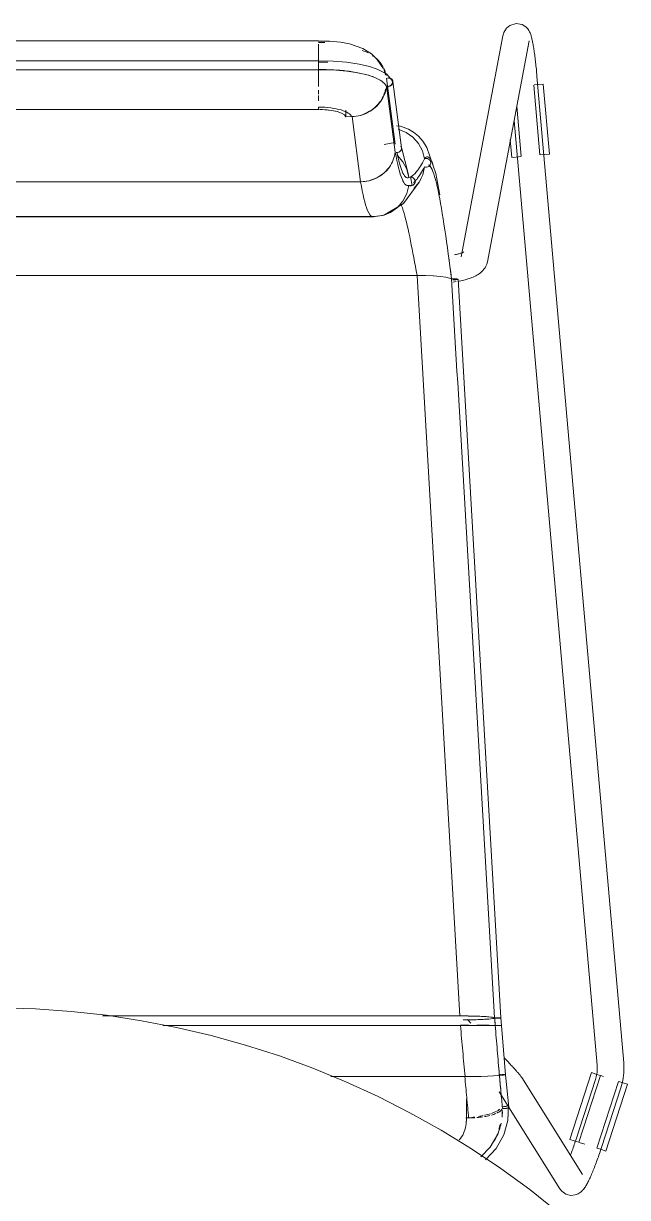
# Model space of a CAD drawing. Header units: millimetres. Extents: x 155927 to 326028, y -36033 to 97293.
# Drawn here: x 159983 to 160254, y 31551 to 32078 of the extents above; entities that cross this region are included whole.
import ezdxf

# ---------------------------------------------------------------- set-up
doc = ezdxf.new("R2010")
doc.units = ezdxf.units.MM
doc.header["$MEASUREMENT"] = 0
doc.layers.add('I-FURN', color=8, linetype='CONTINUOUS', lineweight=9)

msp = doc.modelspace()

# ---------------------------------------------------------------- linework, layer by layer
at = {"layer": 'I-FURN'}
for p, q in [((160201.27, 32077.42), (160199.69, 32076.1)), ((160201.27, 32077.42), (160204.02, 32078.25)), ((160204.02, 32078.25), (160206.78, 32077.77)), ((160206.78, 32077.77), (160208.44, 32076.73)), ((160208.44, 32076.73), (160209.29, 32075.82)), ((160198.13, 32072.66), (160179.32, 31973.37)), ((160198.22, 32073.08), (160198.13, 32072.66)), ((160198.36, 32073.59), (160198.22, 32073.08)), ((160198.57, 32074.21), (160198.36, 32073.59)), ((160198.95, 32075.02), (160198.57, 32074.21)), ((160199.69, 32076.1), (160198.95, 32075.02)), ((160209.29, 32075.82), (160209.77, 32075.12)), ((160209.77, 32075.12), (160210.07, 32074.56)), ((160210.07, 32074.56), (160210.29, 32074.08)), ((160210.29, 32074.08), (160210.46, 32073.65)), ((160210.46, 32073.65), (160210.6, 32073.25)), ((160210.6, 32073.25), (160210.72, 32072.85)), ((160210.72, 32072.85), (160210.84, 32072.46)), ((160210.84, 32072.46), (160210.95, 32072.06)), ((160210.95, 32072.06), (160211.05, 32071.64)), ((160211.05, 32071.64), (160211.15, 32071.22)), ((160211.15, 32071.22), (160211.25, 32070.77)), ((160115.23, 32070.48), (159820.37, 32070.48)), ((160115.23, 32070.3), (160115.23, 32070.47)), ((160115.23, 32070.47), (160120.26, 32070.36)), ((160115.23, 32070.46), (160115.23, 32070.17)), ((160115.23, 32068.98), (160115.23, 32067.23)), ((160115.23, 32066.95), (160115.23, 32064.38)), ((160120.26, 32070.36), (160125.08, 32069.86)), ((160125.08, 32069.86), (160129.11, 32069.07)), ((160129.11, 32069.07), (160135.16, 32066.94)), ((160135.16, 32066.94), (160139.04, 32064.55)), ((160191.11, 31971.14), (160209.92, 32070.43)), ((160211.25, 32070.77), (160211.35, 32070.31)), ((160211.35, 32070.31), (160211.44, 32069.84)), ((160211.44, 32069.84), (160211.54, 32069.34)), ((160211.54, 32069.34), (160211.63, 32068.83)), ((160211.63, 32068.83), (160211.72, 32068.29)), ((160211.72, 32068.29), (160211.82, 32067.74)), ((160211.82, 32067.74), (160211.91, 32067.17)), ((160211.91, 32067.17), (160212, 32066.59)), ((160212, 32066.59), (160212.09, 32065.98)), ((160212.09, 32065.98), (160212.18, 32065.37)), ((160115.23, 32061.44), (159820.37, 32061.44)), ((160115.23, 32061.19), (160115.23, 32064.22)), ((160115.23, 32064.21), (160115.23, 32061.19)), ((160115.23, 32061.44), (160115.23, 32057.48)), ((160115.23, 32061.44), (160121.77, 32061.34)), ((160115.23, 32061.37), (160115.23, 32061.44)), ((160115.23, 32061.17), (160115.23, 32061.37)), ((160115.23, 32060.87), (160115.23, 32061.17)), ((160115.23, 32060.48), (160115.23, 32060.87)), ((160121.77, 32061.34), (160127.89, 32060.86)), ((160127.89, 32060.86), (160133.51, 32060.01)), ((160139.04, 32064.55), (160141.52, 32062.25)), ((160141.52, 32062.25), (160144.2, 32058.36)), ((160212.18, 32065.37), (160212.27, 32064.73)), ((160212.27, 32064.73), (160212.36, 32064.08)), ((160212.36, 32064.08), (160212.45, 32063.42)), ((160212.45, 32063.42), (160212.54, 32062.74)), ((160212.54, 32062.74), (160212.62, 32062.06)), ((160212.62, 32062.06), (160212.71, 32061.36)), ((160212.71, 32061.36), (160212.79, 32060.65)), ((160212.79, 32060.65), (160212.87, 32059.93)), ((159820.37, 32057.48), (160115.23, 32057.48)), ((160115.23, 32060.02), (160115.23, 32060.48)), ((160115.23, 32059.53), (160115.23, 32060.02)), ((160115.23, 32059.03), (160115.23, 32059.53)), ((160115.23, 32058.56), (160115.23, 32059.03)), ((160115.23, 32058.14), (160115.23, 32058.56)), ((160115.23, 32057.81), (160115.23, 32058.14)), ((160115.23, 32057.59), (160115.23, 32057.81)), ((160115.23, 32057.48), (160115.23, 32057.59)), ((160115.23, 32053.69), (160115.23, 32057.5)), ((160115.23, 32057.5), (160115.23, 32053.69)), ((160121.45, 32057.4), (160115.23, 32057.48)), ((160128.02, 32056.86), (160121.45, 32057.4)), ((160132.03, 32056.27), (160128.02, 32056.86)), ((160136.46, 32055.3), (160132.03, 32056.27)), ((160133.51, 32060.01), (160138.2, 32058.91)), ((160138.2, 32058.91), (160141.66, 32057.75)), ((160141.66, 32057.75), (160145.77, 32055.57)), ((160144.2, 32058.36), (160144.3, 32058.16)), ((160145.77, 32055.57), (160148.32, 32052.67)), ((160212.87, 32059.93), (160212.95, 32059.2)), ((160212.95, 32059.2), (160213.03, 32058.47)), ((160213.03, 32058.47), (160213.11, 32057.73)), ((160213.11, 32057.73), (160213.18, 32056.99)), ((160213.18, 32056.99), (160213.25, 32056.24)), ((160213.25, 32056.24), (160213.32, 32055.49)), ((160213.32, 32055.49), (160213.39, 32054.74)), ((160115.23, 32053.5), (160115.23, 32049.94)), ((160139.9, 32054.21), (160136.46, 32055.3)), ((160149.68, 32024.03), (160145.84, 32053.73)), ((160145.86, 32050.19), (160149.7, 32020.48)), ((160145.99, 32052.53), (160146.61, 32047.76)), ((160152.53, 32022.39), (160148.68, 32052.17)), ((160211.99, 32050.6), (160214.75, 32019.19)), ((160212.11, 32050.61), (160214.17, 32050.79)), ((160213.39, 32054.74), (160213.4, 32054.58)), ((160252.35, 31611.26), (160213.4, 32054.58)), ((160214.17, 32050.79), (160216.22, 32050.97)), ((160216.22, 32050.97), (160218.98, 32019.56)), ((160115.23, 32048.31), (160115.23, 32046.47)), ((160115.23, 32045.95), (160115.23, 32043.49)), ((160115.23, 32039.63), (159820.37, 32039.63)), ((159820.37, 32039.57), (160115.23, 32039.57)), ((160115.23, 32039.57), (160118.26, 32039.47)), ((160206.3, 32018.45), (160204.31, 32041.05)), ((160118.26, 32039.47), (160121.12, 32039.15)), ((160121.12, 32039.15), (160123.61, 32038.64)), ((160123.61, 32038.64), (160125.59, 32037.97)), ((160125.59, 32037.97), (160126.94, 32037.18)), ((160126.94, 32037.18), (160127.58, 32036.32)), ((160127.58, 32036.32), (160127.58, 32039.32)), ((160127.58, 32036.32), (160130.3, 32036.38)), ((160130.3, 32036.38), (160134.16, 32007.11)), ((160203.1, 32034.71), (160240.4, 31610.21)), ((160152.07, 32032.06), (160150.3, 32032.29)), ((160154.6, 32029.33), (160151.08, 32030.73)), ((160155.67, 32030.77), (160152.07, 32032.06)), ((160157.68, 32027.15), (160154.6, 32029.33)), ((160157.94, 32029.43), (160155.67, 32030.77)), ((160160.11, 32027.65), (160157.94, 32029.43)), ((160149.56, 32024.81), (160144.74, 32023.86)), ((160160.16, 32024.33), (160157.68, 32027.15)), ((160162.1, 32025.41), (160160.11, 32027.65)), ((160161.9, 32021.01), (160160.16, 32024.33)), ((160163.92, 32022.58), (160162.1, 32025.41)), ((160201.37, 32025.97), (160202.07, 32018.07)), ((160150.17, 32020.33), (160150.67, 32020.29)), ((160150.67, 32020.29), (160151.16, 32020.37)), ((160153.2, 32016.12), (160150.69, 32018.99)), ((160151.16, 32020.37), (160151.62, 32020.56)), ((160151.62, 32020.56), (160152, 32020.86)), ((160152, 32020.86), (160152.29, 32021.25)), ((160152.48, 32022.63), (160152.29, 32023.07)), ((160152.29, 32021.25), (160152.48, 32021.69)), ((160152.55, 32022.16), (160152.48, 32022.63)), ((160152.48, 32021.69), (160152.55, 32022.16)), ((160152.52, 32022.47), (160155.49, 32010.85)), ((160162.8, 32017.38), (160161.9, 32021.01)), ((160167.91, 32010.87), (160163.92, 32022.58)), ((160206.17, 32018.44), (160204.11, 32018.25)), ((160216.93, 32019.38), (160214.87, 32019.2)), ((160218.98, 32019.56), (160216.93, 32019.38)), ((160144.59, 32010.98), (160147.07, 32013.72)), ((160154.95, 32012.72), (160153.2, 32016.12)), ((160162.85, 32013.89), (160162.06, 32010.28)), ((160162.07, 32010.27), (160162.85, 32013.89)), ((160162.8, 32017.37), (160163.27, 32017.54)), ((160163.27, 32017.54), (160162.8, 32017.38)), ((160163.33, 32013.74), (160162.85, 32013.89)), ((160162.85, 32013.89), (160163.33, 32013.74)), ((160163.27, 32017.54), (160163.77, 32017.58)), ((160163.77, 32017.58), (160163.27, 32017.54)), ((160163.83, 32013.71), (160163.33, 32013.74)), ((160163.33, 32013.74), (160163.83, 32013.71)), ((160163.77, 32017.58), (160164.26, 32017.51)), ((160164.27, 32017.51), (160163.77, 32017.58)), ((160164.32, 32013.8), (160163.83, 32013.71)), ((160163.83, 32013.71), (160164.32, 32013.8)), ((160164.26, 32017.51), (160164.72, 32017.31)), ((160164.72, 32017.31), (160164.27, 32017.51)), ((160164.77, 32014.01), (160164.32, 32013.8)), ((160164.32, 32013.8), (160164.77, 32014.01)), ((160164.72, 32017.31), (160165.11, 32017.01)), ((160165.11, 32017.01), (160164.72, 32017.31)), ((160165.15, 32014.33), (160164.77, 32014.01)), ((160164.77, 32014.01), (160165.15, 32014.32)), ((160165.11, 32017.01), (160165.41, 32016.61)), ((160165.41, 32016.61), (160165.11, 32017.01)), ((160165.43, 32014.73), (160165.15, 32014.33)), ((160165.15, 32014.32), (160165.44, 32014.73)), ((160165.41, 32016.61), (160165.6, 32016.16)), ((160165.61, 32016.16), (160165.41, 32016.61)), ((160165.62, 32015.19), (160165.43, 32014.73)), ((160165.44, 32014.73), (160165.62, 32015.19)), ((160165.6, 32016.16), (160165.68, 32015.67)), ((160165.68, 32015.67), (160165.61, 32016.16)), ((160165.68, 32015.67), (160165.62, 32015.19)), ((160165.62, 32015.19), (160165.68, 32015.67)), ((160204.11, 32018.25), (160202.07, 32018.07)), ((160137.93, 32007.58), (160141.47, 32008.9)), ((160141.47, 32008.9), (160144.59, 32010.98)), ((160155.85, 32009.01), (160154.95, 32012.72)), ((160155.49, 32010.85), (160155.81, 32008.99)), ((160155.84, 32009), (160156.31, 32009.17)), ((160156.32, 32009.17), (160155.85, 32009.01)), ((160156.31, 32009.17), (160156.81, 32009.2)), ((160156.81, 32009.21), (160156.32, 32009.17)), ((160157.36, 32005.4), (160156.52, 32009.29)), ((160157.3, 32009.12), (160156.81, 32009.21)), ((160156.81, 32009.2), (160157.3, 32009.12)), ((160157.3, 32009.12), (160157.75, 32008.92)), ((160157.76, 32008.92), (160157.3, 32009.12)), ((160157.75, 32008.92), (160158.13, 32008.61)), ((160158.14, 32008.61), (160157.76, 32008.92)), ((160158.13, 32008.61), (160158.43, 32008.2)), ((160158.43, 32008.21), (160158.14, 32008.61)), ((160158.62, 32007.74), (160158.43, 32008.21)), ((160158.43, 32008.2), (160158.62, 32007.74)), ((160162.06, 32010.28), (160160.42, 32006.95)), ((160160.43, 32006.95), (160162.07, 32010.27)), ((160160.48, 32006.88), (160161.37, 32008.62)), ((160169.81, 32001.2), (160167.91, 32010.87)), ((160134.16, 32007.11), (159801.45, 32007.11)), ((159801.45, 32007.11), (160134.16, 32007.11)), ((160134.16, 32007.11), (160137.93, 32007.58)), ((160153.5, 31997.34), (160160.48, 32006.88)), ((160154.78, 32005.48), (160157.66, 32005.53)), ((160154.95, 32001.79), (160155.85, 32005.5)), ((160156.31, 32005.34), (160155.84, 32005.5)), ((160155.85, 32005.5), (160156.32, 32005.34)), ((160156.81, 32005.3), (160156.31, 32005.34)), ((160156.32, 32005.34), (160156.81, 32005.3)), ((160157.3, 32005.38), (160156.81, 32005.3)), ((160156.81, 32005.3), (160157.3, 32005.38)), ((160157.75, 32005.59), (160157.3, 32005.38)), ((160157.3, 32005.38), (160157.76, 32005.58)), ((160158.13, 32005.9), (160157.75, 32005.59)), ((160157.76, 32005.58), (160158.14, 32005.9)), ((160160.42, 32006.95), (160158.03, 32004.11)), ((160158.03, 32004.12), (160160.43, 32006.95)), ((160158.43, 32006.3), (160158.13, 32005.9)), ((160158.14, 32005.9), (160158.43, 32006.3)), ((160158.62, 32006.76), (160158.43, 32006.3)), ((160158.43, 32006.3), (160158.62, 32006.76)), ((160158.62, 32007.74), (160158.68, 32007.25)), ((160158.69, 32007.25), (160158.62, 32007.74)), ((160158.68, 32007.25), (160158.62, 32006.76)), ((160158.62, 32006.76), (160158.69, 32007.25)), ((160144.84, 31992.22), (160153.5, 31997.34)), ((160153.19, 31998.4), (160150.69, 31995.52)), ((160150.69, 31995.52), (160153.2, 31998.39)), ((160154.95, 32001.79), (160153.19, 31998.4)), ((160153.2, 31998.39), (160154.95, 32001.79)), ((160139.65, 31991.36), (160144.69, 31992.15)), ((160147.55, 31993.35), (160143.98, 31991.99)), ((160143.98, 31991.98), (160147.55, 31993.35)), ((160144.69, 31992.15), (160147.87, 31993.52)), ((160150.69, 31995.52), (160147.55, 31993.35)), ((160147.55, 31993.35), (160150.69, 31995.52)), ((160140.19, 31991.51), (159795.41, 31991.51)), ((159795.41, 31991.51), (160140.19, 31991.51)), ((159795.95, 31991.36), (160100.75, 31991.36)), ((160100.75, 31991.36), (160139.66, 31991.36)), ((160143.98, 31991.99), (160140.19, 31991.51)), ((160140.19, 31991.51), (160143.98, 31991.98)), ((160176.77, 31974.4), (160176.28, 31974.3)), ((160177.24, 31974.5), (160176.77, 31974.4)), ((160177.69, 31974.6), (160177.24, 31974.5)), ((160178.11, 31974.71), (160177.69, 31974.6)), ((160178.5, 31974.81), (160178.11, 31974.71)), ((160178.87, 31974.92), (160178.5, 31974.81)), ((160179.2, 31975.03), (160178.87, 31974.92)), ((160179.51, 31975.14), (160179.2, 31975.03)), ((160179.78, 31975.24), (160179.51, 31975.14)), ((160180.01, 31975.33), (160179.78, 31975.24)), ((160180.2, 31975.42), (160180.01, 31975.33)), ((160180.35, 31975.49), (160180.2, 31975.42)), ((160180.44, 31975.54), (160180.35, 31975.49)), ((160180.51, 31975.58), (160180.44, 31975.54)), ((160180.54, 31975.6), (160180.51, 31975.58)), ((160191.11, 31971.14), (160190.85, 31970.15)), ((160187.47, 31965.81), (160186.94, 31965.45)), ((160188.01, 31966.21), (160187.47, 31965.81)), ((160188.54, 31966.66), (160188.01, 31966.21)), ((160189.06, 31967.18), (160188.54, 31966.66)), ((160189.57, 31967.78), (160189.06, 31967.18)), ((160190.05, 31968.46), (160189.57, 31967.78)), ((160190.49, 31969.25), (160190.05, 31968.46)), ((160190.85, 31970.15), (160190.49, 31969.25)), ((160159.5, 31965.01), (159776.1, 31965.01)), ((159776.1, 31965.01), (160159.58, 31965.01)), ((160163.27, 31964.95), (160159.5, 31965.01)), ((160159.58, 31965.01), (160163.27, 31964.95)), ((160166.8, 31964.8), (160163.27, 31964.95)), ((160163.33, 31964.95), (160166.81, 31964.8)), ((160169.91, 31964.56), (160166.8, 31964.8)), ((160166.85, 31964.79), (160169.91, 31964.56)), ((160172.4, 31964.25), (160169.91, 31964.56)), ((160169.94, 31964.55), (160172.41, 31964.24)), ((160174.15, 31963.88), (160172.4, 31964.25)), ((160172.41, 31964.24), (160174.15, 31963.88)), ((160174.15, 31963.88), (160175.05, 31963.48)), ((160175.05, 31963.48), (160174.15, 31963.88)), ((160175.52, 31963.5), (160175.05, 31963.48)), ((160175.05, 31963.48), (160175.52, 31963.5)), ((160176.02, 31963.5), (160175.52, 31963.5)), ((160175.52, 31963.5), (160176.02, 31963.5)), ((160175.56, 31963.08), (160176.06, 31963.08)), ((160176.06, 31963.08), (160175.56, 31963.08)), ((160176.39, 31962.16), (160175.67, 31962.06)), ((160176.51, 31963.49), (160176.02, 31963.5)), ((160176.02, 31963.5), (160176.51, 31963.49)), ((160176.06, 31963.08), (160176.55, 31963.09)), ((160176.55, 31963.09), (160176.06, 31963.08)), ((160177.11, 31962.27), (160176.39, 31962.16)), ((160176.97, 31963.47), (160176.51, 31963.49)), ((160176.51, 31963.49), (160176.97, 31963.47)), ((160176.55, 31963.09), (160177, 31963.11)), ((160177, 31963.11), (160176.55, 31963.09)), ((160177.35, 31963.44), (160176.97, 31963.47)), ((160176.97, 31963.47), (160177.36, 31963.44)), ((160177, 31963.11), (160177.38, 31963.14)), ((160177.38, 31963.14), (160177, 31963.11)), ((160177.65, 31963.39), (160177.35, 31963.44)), ((160177.36, 31963.44), (160177.65, 31963.39)), ((160177.38, 31963.14), (160177.67, 31963.19)), ((160177.67, 31963.19), (160177.38, 31963.14)), ((160177.84, 31963.34), (160177.65, 31963.39)), ((160177.65, 31963.39), (160177.85, 31963.34)), ((160177.67, 31963.19), (160177.85, 31963.24)), ((160177.86, 31963.24), (160177.67, 31963.19)), ((160178.51, 31962.51), (160177.81, 31962.38)), ((160177.91, 31963.29), (160177.84, 31963.34)), ((160177.85, 31963.34), (160177.92, 31963.29)), ((160177.85, 31963.24), (160177.91, 31963.29)), ((160177.92, 31963.29), (160177.86, 31963.24)), ((160197.21, 31631.38), (160177.92, 31963.29)), ((160179.19, 31962.64), (160178.51, 31962.51)), ((160179.86, 31962.78), (160179.19, 31962.64)), ((160180.51, 31962.94), (160179.86, 31962.78)), ((160181.15, 31963.1), (160180.51, 31962.94)), ((160181.78, 31963.27), (160181.15, 31963.1)), ((160182.4, 31963.45), (160181.78, 31963.27)), ((160183.01, 31963.65), (160182.4, 31963.45)), ((160183.6, 31963.85), (160183.01, 31963.65)), ((160184.18, 31964.07), (160183.6, 31963.85)), ((160184.75, 31964.31), (160184.18, 31964.07)), ((160185.31, 31964.56), (160184.75, 31964.31)), ((160185.86, 31964.83), (160185.31, 31964.56)), ((160186.4, 31965.12), (160185.86, 31964.83)), ((160186.94, 31965.45), (160186.4, 31965.12)), ((159988.11, 31635.45), (159972.12, 31635.95)), ((160004.07, 31634.32), (159988.11, 31635.45)), ((160019.97, 31632.55), (160004.07, 31634.32)), ((160178.75, 31632.27), (160018.18, 31632.27)), ((160018.18, 31632.27), (160178.75, 31632.27)), ((160035.79, 31630.15), (160019.97, 31632.55)), ((160051.5, 31627.12), (160035.79, 31630.15)), ((160182.54, 31632.25), (160178.75, 31632.27)), ((160179.03, 31628.09), (160182.81, 31628.08)), ((160182.81, 31628.08), (160179.03, 31628.09)), ((160180.29, 31630.49), (160182.55, 31630.51)), ((160183.71, 31629.1), (160182.24, 31630.63)), ((160186.1, 31632.17), (160182.54, 31632.25)), ((160182.55, 31630.51), (160186.1, 31630.59)), ((160189.23, 31632.05), (160186.1, 31632.17)), ((160186.1, 31630.59), (160189.21, 31630.72)), ((160186.36, 31628.08), (160189.49, 31628.07)), ((160189.49, 31628.07), (160186.37, 31628.08)), ((160189.21, 31630.72), (160191.71, 31630.88)), ((160191.73, 31631.88), (160189.23, 31632.05)), ((160189.49, 31628.07), (160191.99, 31628.06)), ((160191.99, 31628.06), (160189.49, 31628.07)), ((160191.71, 31630.88), (160193.46, 31631.07)), ((160193.48, 31631.69), (160191.73, 31631.88)), ((160191.99, 31628.06), (160193.74, 31628.04)), ((160193.74, 31628.04), (160191.99, 31628.06)), ((160193.75, 31628), (160192.01, 31627.99)), ((160192.01, 31627.99), (160193.76, 31628)), ((160193.46, 31631.07), (160194.36, 31631.28)), ((160194.37, 31631.48), (160193.48, 31631.69)), ((160194.64, 31628.01), (160193.75, 31628)), ((160193.76, 31628), (160194.64, 31628.01)), ((160194.36, 31631.28), (160194.83, 31631.27)), ((160194.84, 31631.49), (160194.37, 31631.48)), ((160194.63, 31628.03), (160195.1, 31628.03)), ((160195.11, 31628.03), (160194.64, 31628.03)), ((160195.11, 31628.01), (160194.64, 31628.01)), ((160194.64, 31628.01), (160195.11, 31628.01)), ((160194.83, 31631.27), (160195.33, 31631.27)), ((160195.34, 31631.49), (160194.84, 31631.49)), ((160195.1, 31628.03), (160195.6, 31628.03)), ((160195.6, 31628.03), (160195.11, 31628.03)), ((160195.61, 31628.01), (160195.11, 31628.01)), ((160195.11, 31628.01), (160195.61, 31628.01)), ((160195.33, 31631.27), (160195.82, 31631.27)), ((160195.83, 31631.49), (160195.34, 31631.49)), ((160195.6, 31628.03), (160196.09, 31628.03)), ((160196.1, 31628.03), (160195.6, 31628.03)), ((160196.1, 31628.01), (160195.61, 31628.01)), ((160195.61, 31628.01), (160196.1, 31628.01)), ((160195.82, 31631.27), (160196.27, 31631.29)), ((160196.28, 31631.48), (160195.83, 31631.49)), ((160196.09, 31628.03), (160196.54, 31628.03)), ((160196.55, 31628.03), (160196.1, 31628.03)), ((160196.55, 31628.01), (160196.1, 31628.01)), ((160196.1, 31628.01), (160196.55, 31628.01)), ((160196.27, 31631.29), (160196.65, 31631.3)), ((160196.66, 31631.46), (160196.28, 31631.48)), ((160196.54, 31628.03), (160196.93, 31628.03)), ((160196.93, 31628.03), (160196.55, 31628.03)), ((160196.93, 31628.02), (160196.55, 31628.01)), ((160196.55, 31628.01), (160196.94, 31628.02)), ((160196.65, 31631.3), (160196.95, 31631.33)), ((160196.95, 31631.43), (160196.66, 31631.46)), ((160197.22, 31628.02), (160196.93, 31628.02)), ((160196.94, 31628.02), (160197.23, 31628.02)), ((160197.14, 31631.41), (160196.95, 31631.43)), ((160196.95, 31631.33), (160197.14, 31631.35)), ((160197.21, 31631.38), (160197.14, 31631.41)), ((160197.14, 31631.35), (160197.21, 31631.38)), ((160197.21, 31631.38), (160197.48, 31628.02)), ((160197.41, 31628.02), (160197.48, 31628.02)), ((160197.48, 31628.02), (160197.41, 31628.02)), ((160197.48, 31628.02), (160197.41, 31628.02)), ((160197.42, 31628.02), (160197.48, 31628.02)), ((160199.31, 31605.82), (160197.48, 31628.02)), ((160179.02, 31627.96), (160045.28, 31627.96)), ((160045.28, 31627.96), (160179.02, 31627.96)), ((160067.07, 31623.46), (160051.5, 31627.12)), ((160082.49, 31619.18), (160067.07, 31623.46)), ((160182.8, 31627.96), (160179.02, 31627.96)), ((160179.02, 31627.96), (160182.81, 31627.96)), ((160186.37, 31627.97), (160182.81, 31627.96)), ((160182.81, 31627.96), (160186.37, 31627.97)), ((160189.5, 31627.97), (160186.37, 31627.97)), ((160186.37, 31627.97), (160189.51, 31627.97)), ((160192, 31627.99), (160189.51, 31627.97)), ((160189.51, 31627.97), (160192.01, 31627.99)), ((160097.72, 31614.28), (160082.49, 31619.18)), ((160112.74, 31608.79), (160097.72, 31614.28)), ((160199.28, 31612.86), (160198.84, 31613.33)), ((160199.71, 31612.4), (160199.28, 31612.86)), ((160200.13, 31611.94), (160199.71, 31612.4)), ((160127.54, 31602.69), (160112.74, 31608.79)), ((160200.55, 31611.5), (160200.13, 31611.94)), ((160200.95, 31611.06), (160200.55, 31611.5)), ((160201.34, 31610.64), (160200.95, 31611.06)), ((160201.72, 31610.23), (160201.34, 31610.64)), ((160202.09, 31609.82), (160201.72, 31610.23)), ((160202.45, 31609.43), (160202.09, 31609.82)), ((160202.79, 31609.06), (160202.45, 31609.43)), ((160203.12, 31608.69), (160202.79, 31609.06)), ((160203.44, 31608.34), (160203.12, 31608.69)), ((160203.74, 31608), (160203.44, 31608.34)), ((160204.02, 31607.68), (160203.74, 31608)), ((160204.3, 31607.37), (160204.02, 31607.68)), ((160204.55, 31607.08), (160204.3, 31607.37)), ((160204.8, 31606.8), (160204.55, 31607.08)), ((160240.36, 31606.9), (160240.27, 31606.25)), ((160240.42, 31607.56), (160240.36, 31606.9)), ((160240.4, 31610.21), (160240.44, 31609.55)), ((160240.45, 31608.22), (160240.42, 31607.56)), ((160240.44, 31609.55), (160240.46, 31608.88)), ((160240.46, 31608.88), (160240.45, 31608.22)), ((160252.36, 31611.21), (160252.35, 31611.26)), ((160252.43, 31610.07), (160252.36, 31611.21)), ((160252.38, 31606.64), (160252.45, 31607.78)), ((160252.46, 31608.92), (160252.43, 31610.07)), ((160252.45, 31607.78), (160252.46, 31608.92)), ((160120.84, 31604.99), (160180.96, 31604.99)), ((160180.96, 31604.99), (160120.84, 31604.99)), ((160142.07, 31596.01), (160127.54, 31602.69)), ((160180.96, 31604.99), (160184.72, 31605.02)), ((160184.72, 31605.02), (160181.08, 31604.99)), ((160188.26, 31605.09), (160184.82, 31605.02)), ((160184.82, 31605.02), (160188.25, 31605.09)), ((160188.25, 31605.09), (160191.35, 31605.21)), ((160191.36, 31605.21), (160188.32, 31605.09)), ((160191.35, 31605.21), (160193.83, 31605.36)), ((160193.83, 31605.36), (160191.39, 31605.21)), ((160193.83, 31605.36), (160195.57, 31605.53)), ((160195.57, 31605.53), (160193.85, 31605.36)), ((160196.46, 31605.73), (160195.57, 31605.54)), ((160195.57, 31605.53), (160196.46, 31605.73)), ((160196.46, 31605.73), (160196.93, 31605.72)), ((160196.93, 31605.72), (160196.46, 31605.73)), ((160196.94, 31605.92), (160196.47, 31605.91)), ((160196.47, 31605.91), (160196.94, 31605.92)), ((160196.93, 31605.72), (160197.43, 31605.72)), ((160197.42, 31605.72), (160196.93, 31605.72)), ((160197.91, 31605.72), (160197.42, 31605.72)), ((160197.43, 31605.72), (160197.92, 31605.72)), ((160197.93, 31605.92), (160197.44, 31605.92)), ((160197.44, 31605.92), (160197.93, 31605.92)), ((160198.37, 31605.73), (160197.91, 31605.72)), ((160197.92, 31605.72), (160198.37, 31605.73)), ((160198.38, 31605.91), (160197.93, 31605.92)), ((160197.93, 31605.92), (160198.38, 31605.91)), ((160198.37, 31605.73), (160198.76, 31605.75)), ((160198.75, 31605.75), (160198.37, 31605.73)), ((160198.77, 31605.89), (160198.38, 31605.91)), ((160198.38, 31605.91), (160198.76, 31605.89)), ((160199.05, 31605.77), (160198.75, 31605.75)), ((160198.76, 31605.89), (160199.05, 31605.87)), ((160198.76, 31605.75), (160199.05, 31605.77)), ((160199.06, 31605.87), (160198.77, 31605.89)), ((160199.05, 31605.87), (160199.24, 31605.85)), ((160199.05, 31605.77), (160199.24, 31605.79)), ((160199.24, 31605.85), (160199.06, 31605.87)), ((160199.31, 31605.82), (160199.24, 31605.85)), ((160199.24, 31605.85), (160199.31, 31605.82)), ((160199.31, 31605.82), (160199.24, 31605.79)), ((160199.24, 31605.79), (160199.31, 31605.82)), ((160200.73, 31591.33), (160199.31, 31605.82)), ((160205.03, 31606.53), (160204.8, 31606.8)), ((160205.24, 31606.28), (160205.03, 31606.53)), ((160205.44, 31606.04), (160205.24, 31606.28)), ((160205.63, 31605.81), (160205.44, 31606.04)), ((160205.81, 31605.59), (160205.63, 31605.81)), ((160205.99, 31605.36), (160205.81, 31605.59)), ((160206.16, 31605.13), (160205.99, 31605.36)), ((160206.34, 31604.88), (160206.16, 31605.13)), ((160206.56, 31604.55), (160206.34, 31604.88)), ((160233.86, 31560.97), (160206.56, 31604.55)), ((160237.91, 31606.79), (160228.22, 31576.78)), ((160239.65, 31603.64), (160230.94, 31576.83)), ((160232.26, 31575.48), (160241.95, 31605.48)), ((160237.91, 31606.79), (160239.86, 31606.16)), ((160239.66, 31603.67), (160239.65, 31603.64)), ((160239.85, 31604.3), (160239.66, 31603.67)), ((160240.02, 31604.95), (160239.85, 31604.3)), ((160239.86, 31606.16), (160241.83, 31605.52)), ((160240.16, 31605.59), (160240.02, 31604.95)), ((160240.27, 31606.25), (160240.16, 31605.59)), ((160250.02, 31602.88), (160240.33, 31572.87)), ((160242.05, 31605.45), (160243.21, 31605.08)), ((160250.14, 31602.84), (160252.11, 31602.2)), ((160251.4, 31601.03), (160251.68, 31602.13)), ((160251.68, 31602.13), (160251.93, 31603.25)), ((160251.93, 31603.25), (160252.12, 31604.37)), ((160252.11, 31602.2), (160254.07, 31601.57)), ((160252.12, 31604.37), (160252.28, 31605.51)), ((160252.28, 31605.51), (160252.38, 31606.64)), ((160196.39, 31598.18), (160200.43, 31591.74)), ((160242.35, 31573.12), (160251.06, 31599.93)), ((160254.07, 31601.57), (160244.38, 31571.57)), ((160251.06, 31599.93), (160251.4, 31601.03)), ((160156.33, 31588.75), (160142.07, 31596.01)), ((160181.67, 31585.2), (160181.67, 31594.95)), ((160200.61, 31592.22), (160200.32, 31585.31)), ((160200.66, 31591.36), (160223.69, 31554.6)), ((160170.29, 31580.93), (160156.33, 31588.75)), ((160182.66, 31586.44), (160181.61, 31586.44)), ((160183.92, 31572.56), (160170.29, 31580.93)), ((160200.32, 31585.31), (160198.45, 31578.79)), ((160195.74, 31579.2), (160192.38, 31573.37)), ((160198.45, 31578.79), (160195.06, 31572.78)), ((160230.17, 31576.15), (160228.22, 31576.78)), ((160232.15, 31575.52), (160230.17, 31576.15)), ((160230.38, 31575.12), (160230.61, 31575.81)), ((160230.61, 31575.81), (160230.83, 31576.5)), ((160230.83, 31576.5), (160230.94, 31576.83)), ((160232.36, 31575.45), (160234.84, 31574.65)), ((160197.21, 31563.65), (160183.92, 31572.56)), ((160192.38, 31573.37), (160188.11, 31568.89)), ((160195.06, 31572.78), (160190.32, 31567.63)), ((160228.5, 31569.85), (160228.73, 31570.48)), ((160228.73, 31570.48), (160228.97, 31571.11)), ((160228.97, 31571.11), (160229.2, 31571.76)), ((160229.2, 31571.76), (160229.44, 31572.42)), ((160229.44, 31572.42), (160229.67, 31573.08)), ((160229.67, 31573.08), (160229.91, 31573.76)), ((160229.91, 31573.76), (160230.14, 31574.44)), ((160230.14, 31574.44), (160230.38, 31575.12)), ((160242.42, 31572.2), (160240.45, 31572.83)), ((160241.21, 31569.73), (160241.46, 31570.46)), ((160241.46, 31570.46), (160241.71, 31571.19)), ((160241.71, 31571.19), (160241.96, 31571.93)), ((160241.96, 31571.93), (160242.2, 31572.67)), ((160242.2, 31572.67), (160242.35, 31573.12)), ((160244.38, 31571.57), (160242.42, 31572.2)), ((160239.18, 31564.2), (160239.44, 31564.85)), ((160239.44, 31564.85), (160239.69, 31565.52)), ((160239.69, 31565.52), (160239.94, 31566.2)), ((160239.94, 31566.2), (160240.2, 31566.89)), ((160240.2, 31566.89), (160240.45, 31567.58)), ((160240.45, 31567.58), (160240.71, 31568.29)), ((160240.71, 31568.29), (160240.96, 31569.01)), ((160240.96, 31569.01), (160241.21, 31569.73)), ((160210.13, 31554.21), (160197.21, 31563.65)), ((160236.98, 31559.01), (160237.22, 31559.52)), ((160237.22, 31559.52), (160237.46, 31560.04)), ((160237.46, 31560.04), (160237.7, 31560.59)), ((160237.7, 31560.59), (160237.94, 31561.15)), ((160237.94, 31561.15), (160238.18, 31561.73)), ((160238.18, 31561.73), (160238.43, 31562.32)), ((160238.43, 31562.32), (160238.68, 31562.93)), ((160238.68, 31562.93), (160238.93, 31563.56)), ((160238.93, 31563.56), (160239.18, 31564.2)), ((160222.66, 31544.27), (160210.13, 31554.21)), ((160224.59, 31553.48), (160223.69, 31554.6)), ((160233.91, 31553.91), (160234.28, 31554.34)), ((160234.28, 31554.34), (160234.59, 31554.74)), ((160234.59, 31554.74), (160234.87, 31555.13)), ((160234.87, 31555.13), (160235.12, 31555.52)), ((160235.12, 31555.52), (160235.37, 31555.91)), ((160235.37, 31555.91), (160235.6, 31556.31)), ((160235.6, 31556.31), (160235.83, 31556.72)), ((160235.83, 31556.72), (160236.06, 31557.14)), ((160236.06, 31557.14), (160236.29, 31557.58)), ((160236.29, 31557.58), (160236.52, 31558.04)), ((160236.52, 31558.04), (160236.75, 31558.51)), ((160236.75, 31558.51), (160236.98, 31559.01)), ((160224.59, 31553.48), (160226.32, 31552.25)), ((160226.32, 31552.25), (160228.55, 31551.66)), ((160228.55, 31551.66), (160230.52, 31551.84)), ((160230.52, 31551.84), (160231.9, 31552.36)), ((160231.9, 31552.36), (160232.82, 31552.93)), ((160232.82, 31552.93), (160233.44, 31553.45)), ((160233.44, 31553.45), (160233.91, 31553.91))]:
    msp.add_line(p, q, dxfattribs=at)
for centre, major_axis, ratio, start_param, end_param in [((160115.23, 32066.2), (12.4, 0), 0.287441, 1.332781, 1.570796), ((160115.23, 32054.73), (0, 15.75), 0.000004, 3.431839, 3.614078), ((160134.03, 32022.18), (15.78, 0), 0.955139, 5.929149, 6.170649), ((160150.59, 32022.16), (1.96, 0), 0.955139, 4.501447, 6.790779), ((160134.03, 32022.18), (15.78, 0), 0.955139, 4.720632, 5.68731), ((160134.03, 32022.18), (15.78, 0), 0.955139, 5.687432, 5.928979)]:
    msp.add_ellipse(centre, major_axis=major_axis, ratio=ratio, start_param=start_param, end_param=end_param, dxfattribs=at)
for points in [[(160115.23, 32070.38), (160116.94, 32070.39), (160118.62, 32070.32), (160120.2, 32070.16)], [(160137.61, 32065), (160136.72, 32065.43), (160135.8, 32065.83), (160134.84, 32066.06)], [(160115.23, 32060.9), (160116.66, 32060.93), (160118.08, 32060.92), (160119.49, 32060.89)], [(160115.23, 32057.5), (160117.57, 32057.55), (160122.23, 32057.47), (160129.08, 32056.84), (160135.22, 32055.73), (160140.3, 32054.21), (160144, 32052.31), (160145.31, 32050.9), (160145.66, 32050.18)], [(160144.77, 32057.06), (160145.02, 32056.44), (160145.18, 32055.79), (160145.32, 32055.13)], [(160130.3, 32036.38), (160131.59, 32036.42), (160134.09, 32036.78), (160137.69, 32038.2), (160140.84, 32040.39), (160143.37, 32043.23), (160145.13, 32046.57), (160145.71, 32048.94), (160145.86, 32050.19)], [(160145.4, 32048.67), (160145.09, 32047.28), (160144.58, 32045.91), (160143.89, 32044.66)], [(160146.62, 32050), (160146.45, 32049.99), (160146.28, 32049.99), (160146.13, 32050.03)], [(160115.23, 32040.7), (160119.02, 32040.64), (160126.41, 32039.68), (160129.79, 32037.51), (160130.05, 32036.4)], [(160123.61, 32038.69), (160121.56, 32039.23), (160118.84, 32039.52), (160116.06, 32039.61)], [(160155.84, 32005.5), (160154.82, 32004.95), (160152.77, 32006.92), (160150.73, 32014.98), (160149.7, 32020.48)], [(160139.66, 31991.36), (160139.84, 31991.36), (160140.01, 31991.41), (160140.19, 31991.51)], [(160175.04, 31963.49), (160174.65, 31966.55), (160174.26, 31969.64), (160173.87, 31972.69)], [(160159.58, 31965.01), (160162.78, 31909.65), (160165.97, 31854.23), (160169.17, 31798.77)], [(160175.05, 31963.48), (160178.27, 31908.24), (160184.71, 31797.65), (160191.15, 31686.88), (160194.37, 31631.48)], [(160169.17, 31798.77), (160172.36, 31743.3), (160175.56, 31687.8), (160178.75, 31632.27)], [(160194.63, 31628.03), (160194.59, 31628.57), (160194.5, 31629.65), (160194.41, 31630.74), (160194.36, 31631.28)], [(160194.64, 31628.01), (160194.6, 31628.59), (160194.51, 31629.75), (160194.42, 31630.9), (160194.37, 31631.48)], [(160194.64, 31628.01), (160194.95, 31624.3), (160195.55, 31616.86), (160196.15, 31609.44), (160196.46, 31605.73)], [(160179.02, 31627.96), (160179.36, 31624.13), (160179.7, 31620.29), (160180.05, 31616.47)], [(160195.16, 31621.71), (160195.19, 31621.3), (160195.23, 31620.89), (160195.26, 31620.47)], [(160180.05, 31616.47), (160180.39, 31612.64), (160180.74, 31608.81), (160181.08, 31604.99)], [(160195.56, 31616.86), (160195.86, 31613.21), (160196.17, 31609.56), (160196.47, 31605.91)], [(160182.66, 31586.44), (160182.4, 31589.47), (160181.86, 31595.61), (160181.27, 31601.86), (160180.96, 31604.99)], [(160197.89, 31590.77), (160197.66, 31593.22), (160197.18, 31598.17), (160196.7, 31603.2), (160196.46, 31605.73)], [(160197.18, 31598.83), (160196.94, 31601.18), (160196.71, 31603.54), (160196.47, 31605.91)], [(160181.61, 31586.44), (160181.66, 31585.93), (160181.68, 31585.42), (160181.67, 31584.92)], [(160185.45, 31586.54), (160184.54, 31586.48), (160183.61, 31586.45), (160182.66, 31586.44)], [(160184.07, 31586.67), (160184.55, 31586.73), (160185.02, 31586.79), (160185.48, 31586.86)], [(160189.01, 31586.91), (160188.16, 31586.78), (160187.29, 31586.67), (160186.38, 31586.61)], [(160187.19, 31587.12), (160187.87, 31587.24), (160188.52, 31587.37), (160189.18, 31587.51)], [(160189.85, 31587.65), (160190.77, 31587.87), (160191.71, 31588.1), (160192.56, 31588.35)], [(160192.24, 31587.54), (160191.5, 31587.35), (160190.7, 31587.19), (160189.86, 31587.04)], [(160192.89, 31588.5), (160193.7, 31588.77), (160194.51, 31589.05), (160195.06, 31589.35)], [(160194.9, 31588.41), (160194.31, 31588.16), (160193.65, 31587.92), (160192.92, 31587.72)], [(160195.31, 31589.46), (160195.95, 31589.77), (160196.34, 31590.09), (160196.67, 31590.41)], [(160197.89, 31590.77), (160197.75, 31590.38), (160197.18, 31589.63), (160196.04, 31588.93), (160195.35, 31588.61)], [(160197.86, 31589.24), (160197.85, 31588.41), (160197.81, 31587.59), (160197.73, 31586.77)], [(160197.75, 31588), (160197.81, 31588.64), (160197.82, 31589.29), (160197.81, 31589.95)], [(160196.23, 31581.37), (160196.49, 31582.08), (160196.67, 31582.81), (160196.8, 31583.55)]]:
    msp.add_open_spline(points, degree=3, dxfattribs=at)
for points, knots in [([(160145.65, 32054.84), (160145.49, 32055.61), (160144.92, 32057.51), (160143.36, 32060.37), (160141.36, 32062.56), (160139.97, 32063.57), (160139.57, 32063.83)], [0.0592823, 0.0592823, 0.0592823, 0.0592823, 0.1666667, 0.3333333, 0.5, 0.565028, 0.565028, 0.565028, 0.565028]), ([(160145.86, 32050.19), (160146, 32050.12), (160146.22, 32050.06), (160146.5, 32050.01), (160146.78, 32050), (160147.08, 32050.04), (160147.37, 32050.12), (160147.64, 32050.23), (160147.96, 32050.43), (160148.28, 32050.73), (160148.51, 32051.1), (160148.64, 32051.46), (160148.69, 32051.77), (160148.7, 32052.05), (160148.66, 32052.31), (160148.59, 32052.56), (160148.48, 32052.8), (160148.28, 32053.1), (160147.96, 32053.41), (160147.56, 32053.63), (160147.21, 32053.73), (160146.84, 32053.78), (160146.53, 32053.76), (160146.3, 32053.71), (160146.26, 32053.7)], [0, 0, 0, 0, 0.0555556, 0.0833333, 0.1111111, 0.1666667, 0.1944444, 0.2222222, 0.2777778, 0.3333333, 0.3888889, 0.4444444, 0.4791667, 0.5138889, 0.5486111, 0.5833333, 0.6180556, 0.6527778, 0.7222222, 0.7916667, 0.8263889, 0.8611111, 0.9305556, 0.9481943, 0.9481943, 0.9481943, 0.9481943]), ([(160146.62, 32053.75), (160146.79, 32053.75), (160147.08, 32053.71), (160147.46, 32053.57), (160147.87, 32053.31), (160148.33, 32052.79), (160148.58, 32051.93), (160148.35, 32051.13), (160147.96, 32050.6), (160147.57, 32050.29), (160147.27, 32050.14), (160147.11, 32050.1)], [-0.875, -0.875, -0.875, -0.875, -0.8125, -0.765625, -0.71875, -0.625, -0.5, -0.375, -0.3125, -0.25, -0.1875, -0.1875, -0.1875, -0.1875]), ([(160143.03, 32043.31), (160141.59, 32041.25), (160138.67, 32038.77), (160135.14, 32037.21), (160133.93, 32036.96)], [-0.6666667, -0.6666667, -0.6666667, -0.6666667, -0.3333333, -0.1710152, -0.1710152, -0.1710152, -0.1710152]), ([(160155.84, 32009), (160154.82, 32008.46), (160153.01, 32010.19), (160151.19, 32016.68), (160150.4, 32020.39)], [0, 0, 0, 0, 0.5, 0.8877852, 0.8877852, 0.8877852, 0.8877852]), ([(160166.65, 32014.96), (160166.39, 32015.68), (160165.11, 32018.7), (160163.83, 32018.93), (160162.8, 32017.38)], [0.6866019, 0.6866019, 0.6866019, 0.6866019, 0.75, 1, 1, 1, 1]), ([(160162.8, 32017.37), (160161.64, 32014.98), (160159.55, 32011.55), (160157.46, 32009.76), (160156.52, 32009.29)], [0, 0, 0, 0, 0.5, 0.9025379, 0.9025379, 0.9025379, 0.9025379]), ([(160162.85, 32013.89), (160161.69, 32011.48), (160160.06, 32008.83), (160158.43, 32007.15), (160157.97, 32006.76)], [0, 0, 0, 0, 0.5, 0.696307, 0.696307, 0.696307, 0.696307]), ([(160175.05, 31963.48), (160174.03, 31971.03), (160172, 31986.24), (160168.95, 32004.68), (160166.51, 32012.98), (160165.09, 32014.58), (160164.68, 32014.77)], [0, 0, 0, 0, 0.25, 0.5, 0.75, 0.8499412, 0.8499412, 0.8499412, 0.8499412]), ([(160134.16, 32007.11), (160135.16, 32001.38), (160137, 31993.74), (160138.83, 31991.36), (160139.65, 31991.36)], [0, 0, 0, 0, 0.5, 0.9107154, 0.9107154, 0.9107154, 0.9107154]), ([(160152.2, 31997.28), (160152.69, 31996.13), (160154.15, 31991.89), (160156.58, 31981.18), (160158.53, 31970.4), (160159.5, 31965.01)], [0.375, 0.375, 0.375, 0.375, 0.5, 0.75, 1, 1, 1, 1]), ([(160178.75, 31632.27), (160180.03, 31632.27), (160182.58, 31632.26), (160186.18, 31632.18), (160189.35, 31632.05), (160192.71, 31631.83), (160194.09, 31631.62), (160194.37, 31631.48)], [-1, -1, -1, -1, -0.833333, -0.666667, -0.5, -0.333333, 0, 0, 0, 0]), ([(160194.36, 31631.28), (160194.07, 31631.14), (160192.68, 31630.93), (160189.33, 31630.71), (160186.17, 31630.58), (160183.06, 31630.52), (160181.05, 31630.5), (160180.29, 31630.49)], [-1, -1, -1, -1, -0.6666667, -0.5, -0.3333333, -0.1666667, -0.0664381, -0.0664381, -0.0664381, -0.0664381]), ([(160197.21, 31631.38), (160197.21, 31631.36), (160197.07, 31631.33), (160196.67, 31631.3), (160196.29, 31631.28), (160195.83, 31631.27), (160195.33, 31631.27), (160194.83, 31631.27), (160194.51, 31631.28), (160194.36, 31631.28)], [-0.5, -0.5, -0.5, -0.5, -0.375, -0.3125, -0.25, -0.1875, -0.125, -0.0625, 0, 0, 0, 0]), ([(160194.37, 31631.48), (160194.6, 31631.49), (160195.09, 31631.49), (160195.72, 31631.49), (160196.18, 31631.48), (160196.59, 31631.46), (160197.05, 31631.43), (160197.21, 31631.4), (160197.21, 31631.38)], [-1, -1, -1, -1, -0.90625, -0.8125, -0.765625, -0.71875, -0.625, -0.501507, -0.501507, -0.501507, -0.501507]), ([(160197.79, 31591.51), (160198.01, 31591.5), (160198.5, 31591.5), (160199.25, 31591.59), (160199.92, 31591.74), (160200.35, 31591.92), (160200.51, 31592.03), (160200.55, 31592.08)], [-1, -1, -1, -1, -0.90625, -0.8125, -0.71875, -0.625, -0.5625, -0.5625, -0.5625, -0.5625]), ([(160200.68, 31591.18), (160200.67, 31591.16), (160200.62, 31591.11), (160200.51, 31591.03), (160200.32, 31590.94), (160200, 31590.83), (160199.6, 31590.76), (160199.25, 31590.73), (160198.87, 31590.71), (160198.43, 31590.71), (160198.07, 31590.75), (160197.89, 31590.77)], [0.5555556, 0.5555556, 0.5555556, 0.5555556, 0.5833333, 0.6180556, 0.6527778, 0.7222222, 0.7916667, 0.8263889, 0.8611111, 0.9305556, 1, 1, 1, 1]), ([(160181.61, 31586.44), (160181.83, 31584.05), (160181.2, 31580.45), (160179.27, 31577.45), (160178.5, 31576.55)], [0, 0, 0, 0, 0.3333333, 0.5, 0.5, 0.5, 0.5]), ([(160197.29, 31584.09), (160196.85, 31582.01), (160195.87, 31579.05), (160194.32, 31576.38), (160193.79, 31575.58)], [-0.8210019, -0.8210019, -0.8210019, -0.8210019, -0.6666667, -0.5975811, -0.5975811, -0.5975811, -0.5975811])]:
    msp.add_open_spline(points, degree=3, knots=knots, dxfattribs=at)

doc.saveas('drawing.dxf')
